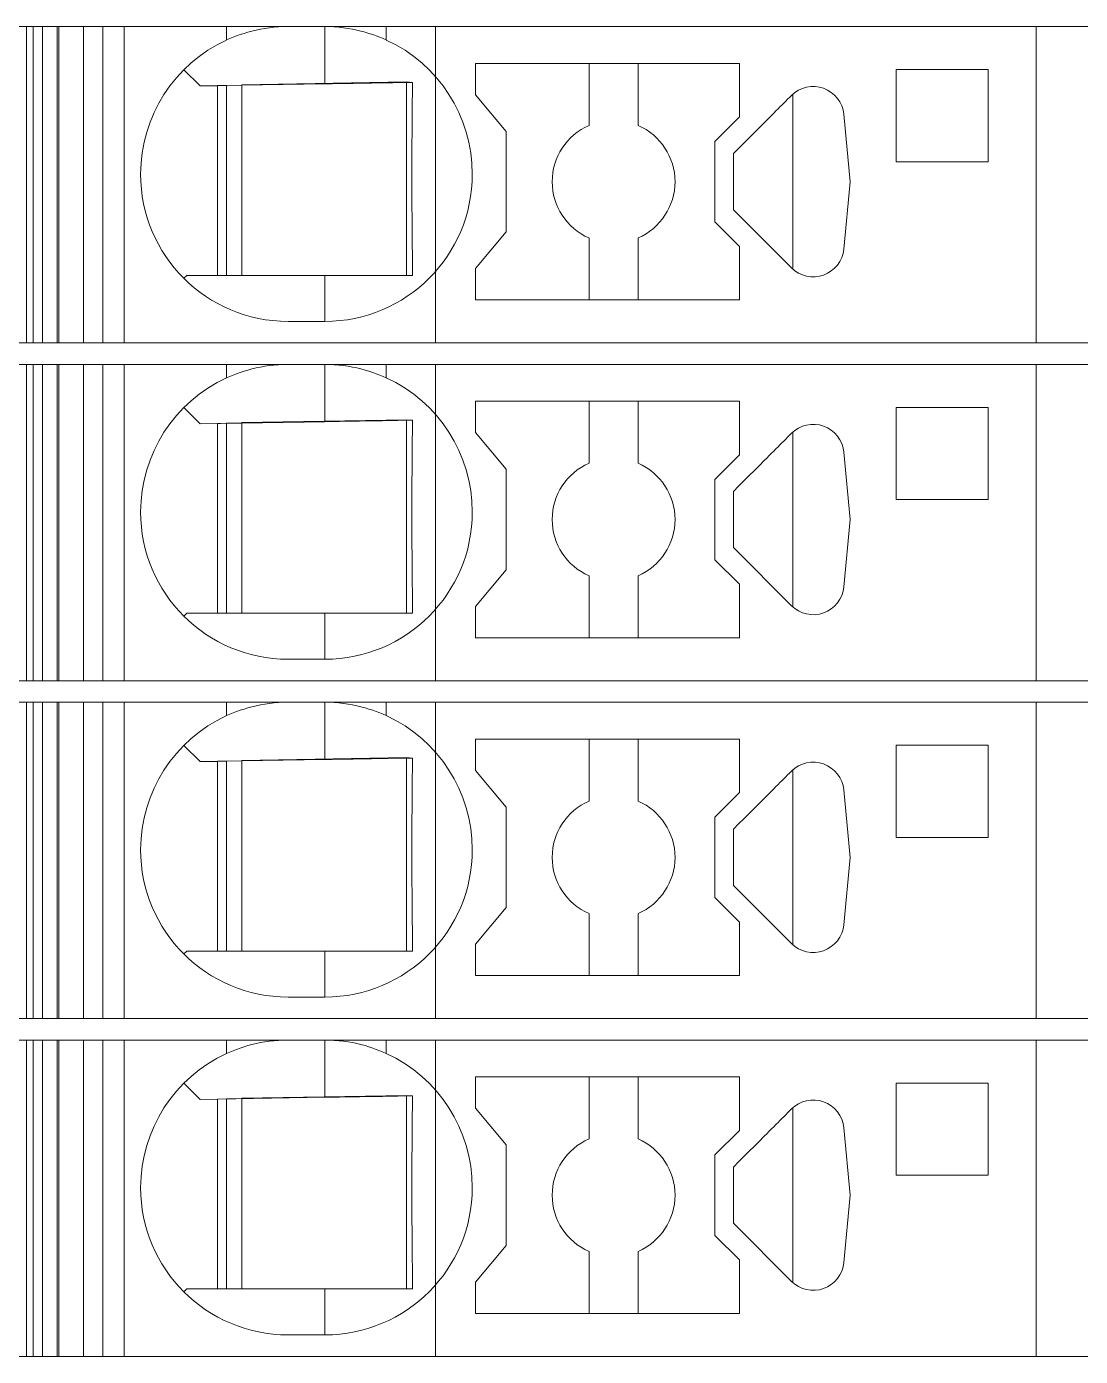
# Model space of a CAD drawing. Header units: millimetres. Extents: x 0 to 2100, y 0 to 1485.
# Drawn here: x 1240.89 to 1258.05, y 348.85 to 370.5 of the extents above; entities that cross this region are included whole.
import ezdxf
from ezdxf.enums import TextEntityAlignment as Align

# ---------------------------------------------------------------- set-up
doc = ezdxf.new("R2010")
doc.units = ezdxf.units.MM
for name, color, linetype, lineweight in [('EPLAN309', 5, 'Continuous', 5), ('EPLAN493', 5, 'Continuous', 5), ('MAIN-1', 7, 'Continuous', 5), ('MAIN-2', 7, 'Continuous', 5)]:
    doc.layers.add(name, color=color, linetype=linetype, lineweight=lineweight)
doc.styles.add('Tahoma', font='')
doc.styles.get('Tahoma').set_extended_font_data('Tahoma')

# ---------------------------------------------------------------- blocks, each defined once
blk = doc.blocks.new('EPLSYM_LibrarySPECIAL_Symbol12_Variant0_Placement8_78')
at = {"layer": 'EPLAN309', "lineweight": 13, "ltscale": 20}
blk.add_lwpolyline([(0, -5.15), (68.15, -5.15), (68.15, 0), (0, 0)], close=True, dxfattribs=at)
at = {"layer": 'EPLAN493', "color": 5, "style": 'Tahoma'}
blk.add_attdef('17_20450', text='', height=2.93475, dxfattribs=at).set_placement((0, -27.293475), align=Align.MIDDLE_RIGHT)
blk = doc.blocks.new('EPLSYM_LibrarySPECIAL_Symbol12_Variant0_Placement8_79')
at = {"layer": 'EPLAN309', "lineweight": 13, "ltscale": 20}
blk.add_lwpolyline([(0, -5.15), (68.15, -5.15), (68.15, 0), (0, 0)], close=True, dxfattribs=at)
at = {"layer": 'EPLAN493', "color": 5, "style": 'Tahoma'}
blk.add_attdef('17_20450', text='', height=2.93475, dxfattribs=at).set_placement((0, -27.293475), align=Align.MIDDLE_RIGHT)
blk = doc.blocks.new('EPLSYM_LibrarySPECIAL_Symbol12_Variant0_Placement8_80')
at = {"layer": 'EPLAN309', "lineweight": 13, "ltscale": 20}
blk.add_lwpolyline([(0, -5.15), (68.15, -5.15), (68.15, 0), (0, 0)], close=True, dxfattribs=at)
at = {"layer": 'EPLAN493', "color": 5, "style": 'Tahoma'}
blk.add_attdef('17_20450', text='', height=2.93475, dxfattribs=at).set_placement((0, -27.293475), align=Align.MIDDLE_RIGHT)
blk = doc.blocks.new('EPLSYM_LibrarySPECIAL_Symbol12_Variant0_Placement8_81')
at = {"layer": 'EPLAN309', "lineweight": 13, "ltscale": 20}
blk.add_lwpolyline([(0, -5.15), (68.15, -5.15), (68.15, 0), (0, 0)], close=True, dxfattribs=at)
at = {"layer": 'EPLAN493', "color": 5, "style": 'Tahoma'}
blk.add_attdef('17_20450', text='', height=2.93475, dxfattribs=at).set_placement((0, -27.293475), align=Align.MIDDLE_RIGHT)

msp = doc.modelspace()

# ---------------------------------------------------------------- linework, layer by layer
at = {"layer": 'MAIN-1'}
for p, q in [((1241.001, 370.5), (1240.893, 370.5)), ((1240.893, 365.35), (1240.893, 370.5)), ((1241.001, 370.5), (1244.15, 370.5)), ((1241.001, 365.35), (1241.001, 370.5)), ((1244.15, 370.5), (1245.15, 370.5)), ((1244.15, 370.5), (1244.15, 370.282)), ((1244.563, 370.427), (1244.631, 370.443)), ((1244.631, 370.443), (1244.701, 370.458)), ((1244.701, 370.458), (1244.772, 370.47)), ((1244.772, 370.47), (1244.846, 370.481)), ((1244.846, 370.481), (1244.921, 370.489)), ((1244.921, 370.489), (1244.997, 370.495)), ((1244.997, 370.495), (1245.073, 370.499)), ((1245.073, 370.499), (1245.15, 370.5)), ((1245.75, 370.5), (1245.15, 370.5)), ((1245.827, 370.499), (1245.75, 370.5)), ((1246.75, 370.5), (1245.75, 370.5)), ((1245.75, 369.568), (1245.75, 370.5)), ((1245.903, 370.495), (1245.827, 370.499)), ((1245.979, 370.489), (1245.903, 370.495)), ((1246.054, 370.481), (1245.979, 370.489)), ((1246.128, 370.47), (1246.054, 370.481)), ((1246.199, 370.458), (1246.128, 370.47)), ((1246.269, 370.443), (1246.199, 370.458)), ((1246.337, 370.427), (1246.269, 370.443)), ((1246.75, 370.5), (1257.332, 370.5)), ((1246.75, 370.5), (1246.75, 370.282)), ((1258.05, 370.5), (1257.332, 370.5)), ((1257.332, 365.35), (1257.332, 370.5)), ((1244.15, 370.282), (1244.202, 370.305)), ((1244.202, 370.305), (1244.256, 370.327)), ((1244.256, 370.327), (1244.313, 370.349)), ((1244.313, 370.349), (1244.372, 370.37)), ((1244.372, 370.37), (1244.433, 370.39)), ((1244.433, 370.39), (1244.497, 370.409)), ((1244.497, 370.409), (1244.563, 370.427)), ((1246.403, 370.409), (1246.337, 370.427)), ((1246.467, 370.39), (1246.403, 370.409)), ((1246.528, 370.37), (1246.467, 370.39)), ((1246.587, 370.349), (1246.528, 370.37)), ((1246.644, 370.327), (1246.587, 370.349)), ((1246.698, 370.305), (1246.644, 370.327)), ((1246.75, 370.282), (1246.698, 370.305)), ((1243.453, 369.797), (1243.717, 369.533)), ((1248.2, 369.9), (1248.2, 369.389)), ((1252.5, 369.9), (1248.2, 369.9)), ((1250.05, 369.9), (1250.05, 368.892)), ((1250.85, 368.892), (1250.85, 369.9)), ((1252.5, 369.029), (1252.5, 369.9)), ((1255.05, 369.8), (1255.05, 368.3)), ((1256.55, 369.8), (1255.05, 369.8)), ((1256.55, 368.3), (1256.55, 369.8)), ((1243.717, 369.533), (1245.75, 369.568)), ((1245.87, 369.57), (1245.75, 369.568)), ((1245.987, 369.572), (1245.87, 369.57)), ((1246.1, 369.574), (1245.987, 369.572)), ((1246.209, 369.576), (1246.1, 369.574)), ((1246.313, 369.578), (1246.209, 369.576)), ((1246.412, 369.579), (1246.313, 369.578)), ((1246.507, 369.581), (1246.412, 369.579)), ((1246.599, 369.583), (1246.507, 369.581)), ((1246.688, 369.584), (1246.599, 369.583)), ((1246.774, 369.586), (1246.688, 369.584)), ((1246.858, 369.587), (1246.774, 369.586)), ((1246.94, 369.588), (1246.858, 369.587)), ((1247.02, 369.59), (1246.94, 369.588)), ((1247.099, 369.591), (1247.02, 369.59)), ((1247.079, 366.45), (1247.079, 369.591)), ((1247.176, 369.592), (1247.099, 369.591)), ((1247.176, 369.522), (1247.176, 369.592)), ((1244, 366.45), (1244, 369.538)), ((1244.15, 369.54), (1244.15, 366.45)), ((1244.4, 366.45), (1244.4, 369.545)), ((1247.173, 369.303), (1247.174, 369.377)), ((1247.174, 369.377), (1247.175, 369.45)), ((1247.175, 369.45), (1247.176, 369.522)), ((1248.7, 368.793), (1248.2, 369.389)), ((1253.346, 369.379), (1253.315, 369.347)), ((1253.367, 369.398), (1253.367, 366.552)), ((1247.171, 369.07), (1247.172, 369.149)), ((1247.172, 369.149), (1247.173, 369.227)), ((1247.173, 369.227), (1247.173, 369.303)), ((1253.127, 369.159), (1253.094, 369.126)), ((1253.158, 369.191), (1253.127, 369.159)), ((1253.19, 369.222), (1253.158, 369.191)), ((1253.221, 369.253), (1253.19, 369.222)), ((1253.252, 369.285), (1253.221, 369.253)), ((1253.284, 369.316), (1253.252, 369.285)), ((1253.315, 369.347), (1253.284, 369.316)), ((1247.17, 368.988), (1247.171, 369.07)), ((1247.17, 368.904), (1247.17, 368.988)), ((1252.1, 368.629), (1252.5, 369.029)), ((1252.902, 368.934), (1252.823, 368.856)), ((1252.943, 368.975), (1252.902, 368.934)), ((1252.983, 369.015), (1252.943, 368.975)), ((1253.021, 369.053), (1252.983, 369.015)), ((1253.058, 369.09), (1253.021, 369.053)), ((1253.094, 369.126), (1253.058, 369.09)), ((1254.302, 367.975), (1254.198, 369.072)), ((1247.168, 368.632), (1247.169, 368.726)), ((1247.169, 368.817), (1247.17, 368.904)), ((1247.169, 368.726), (1247.169, 368.817)), ((1248.7, 367.157), (1248.7, 368.793)), ((1252.742, 368.774), (1252.658, 368.69)), ((1252.823, 368.856), (1252.742, 368.774)), ((1247.167, 368.431), (1247.168, 368.534)), ((1247.168, 368.534), (1247.168, 368.632)), ((1252.1, 368.629), (1252.1, 367.321)), ((1252.486, 368.518), (1252.4, 368.432)), ((1252.572, 368.604), (1252.486, 368.518)), ((1252.658, 368.69), (1252.572, 368.604)), ((1247.167, 368.324), (1247.167, 368.431)), ((1247.167, 368.213), (1247.167, 368.324)), ((1252.4, 368.302), (1252.4, 368.432)), ((1252.4, 368.171), (1252.4, 368.302)), ((1255.05, 368.3), (1256.55, 368.3)), ((1247.167, 368.1), (1247.167, 368.213)), ((1247.167, 367.979), (1247.167, 368.1)), ((1252.4, 368.04), (1252.4, 368.171)), ((1247.167, 367.861), (1247.167, 367.979)), ((1247.167, 367.747), (1247.167, 367.861)), ((1252.4, 367.91), (1252.4, 368.04)), ((1252.4, 367.779), (1252.4, 367.91)), ((1254.198, 366.878), (1254.302, 367.975)), ((1247.168, 367.638), (1247.167, 367.747)), ((1247.168, 367.534), (1247.168, 367.638)), ((1252.4, 367.648), (1252.4, 367.779)), ((1252.4, 367.518), (1252.4, 367.648)), ((1247.169, 367.434), (1247.168, 367.534)), ((1247.169, 367.339), (1247.169, 367.434)), ((1252.4, 367.518), (1253.346, 366.571)), ((1247.17, 367.248), (1247.169, 367.339)), ((1247.171, 367.159), (1247.17, 367.248)), ((1252.5, 366.921), (1252.1, 367.321)), ((1247.172, 367.073), (1247.171, 367.159)), ((1247.172, 366.99), (1247.172, 367.073)), ((1247.173, 366.908), (1247.172, 366.99)), ((1248.2, 366.561), (1248.7, 367.157)), ((1250.05, 366.05), (1250.05, 367.058)), ((1250.85, 366.05), (1250.85, 367.058)), ((1247.174, 366.829), (1247.173, 366.908)), ((1247.175, 366.75), (1247.174, 366.829)), ((1252.5, 366.05), (1252.5, 366.921)), ((1247.176, 366.674), (1247.175, 366.75)), ((1247.176, 366.598), (1247.176, 366.674)), ((1247.177, 366.524), (1247.176, 366.598)), ((1248.2, 366.561), (1248.2, 366.05)), ((1243.5, 366.45), (1243.453, 366.403)), ((1243.5, 366.45), (1245.75, 366.45)), ((1245.75, 366.45), (1245.842, 366.45)), ((1245.75, 366.45), (1245.75, 365.7)), ((1245.842, 366.45), (1245.933, 366.45)), ((1245.933, 366.45), (1246.023, 366.45)), ((1246.023, 366.45), (1246.11, 366.45)), ((1246.11, 366.45), (1246.195, 366.45)), ((1246.195, 366.45), (1246.278, 366.45)), ((1246.278, 366.45), (1246.358, 366.45)), ((1246.358, 366.45), (1246.436, 366.45)), ((1246.436, 366.45), (1246.511, 366.45)), ((1246.511, 366.45), (1246.585, 366.45)), ((1246.585, 366.45), (1246.657, 366.45)), ((1246.657, 366.45), (1246.726, 366.45)), ((1246.726, 366.45), (1246.795, 366.45)), ((1246.795, 366.45), (1246.861, 366.45)), ((1246.861, 366.45), (1246.927, 366.45)), ((1246.927, 366.45), (1246.991, 366.45)), ((1246.991, 366.45), (1247.055, 366.45)), ((1247.055, 366.45), (1247.117, 366.45)), ((1247.117, 366.45), (1247.178, 366.45)), ((1247.178, 366.45), (1247.177, 366.524)), ((1252.5, 366.05), (1248.2, 366.05)), ((1245.75, 365.7), (1245.15, 365.7)), ((1241.001, 365.35), (1240.893, 365.35)), ((1241.001, 365.35), (1257.332, 365.35)), ((1258.05, 365.35), (1257.332, 365.35)), ((1241.001, 365), (1240.893, 365)), ((1240.893, 359.85), (1240.893, 365)), ((1241.001, 365), (1244.15, 365)), ((1241.001, 359.85), (1241.001, 365)), ((1244.15, 365), (1245.15, 365)), ((1244.15, 365), (1244.15, 364.782)), ((1244.15, 364.782), (1244.202, 364.805)), ((1244.202, 364.805), (1244.256, 364.827)), ((1244.256, 364.827), (1244.313, 364.849)), ((1244.313, 364.849), (1244.372, 364.87)), ((1244.372, 364.87), (1244.433, 364.89)), ((1244.433, 364.89), (1244.497, 364.909)), ((1244.497, 364.909), (1244.563, 364.927)), ((1244.563, 364.927), (1244.631, 364.943)), ((1244.631, 364.943), (1244.701, 364.958)), ((1244.701, 364.958), (1244.772, 364.97)), ((1244.772, 364.97), (1244.846, 364.981)), ((1244.846, 364.981), (1244.921, 364.989)), ((1244.921, 364.989), (1244.997, 364.995)), ((1244.997, 364.995), (1245.073, 364.999)), ((1245.073, 364.999), (1245.15, 365)), ((1245.75, 365), (1245.15, 365)), ((1245.827, 364.999), (1245.75, 365)), ((1246.75, 365), (1245.75, 365)), ((1245.75, 364.068), (1245.75, 365)), ((1245.903, 364.995), (1245.827, 364.999)), ((1245.979, 364.989), (1245.903, 364.995)), ((1246.054, 364.981), (1245.979, 364.989)), ((1246.128, 364.97), (1246.054, 364.981)), ((1246.199, 364.958), (1246.128, 364.97)), ((1246.269, 364.943), (1246.199, 364.958)), ((1246.337, 364.927), (1246.269, 364.943)), ((1246.403, 364.909), (1246.337, 364.927)), ((1246.467, 364.89), (1246.403, 364.909)), ((1246.528, 364.87), (1246.467, 364.89)), ((1246.587, 364.849), (1246.528, 364.87)), ((1246.644, 364.827), (1246.587, 364.849)), ((1246.698, 364.805), (1246.644, 364.827)), ((1246.75, 364.782), (1246.698, 364.805)), ((1246.75, 365), (1257.332, 365)), ((1246.75, 365), (1246.75, 364.782)), ((1258.05, 365), (1257.332, 365)), ((1257.332, 359.85), (1257.332, 365)), ((1248.2, 364.4), (1248.2, 363.889)), ((1252.5, 364.4), (1248.2, 364.4)), ((1250.05, 364.4), (1250.05, 363.392)), ((1250.85, 363.392), (1250.85, 364.4)), ((1252.5, 363.529), (1252.5, 364.4)), ((1243.453, 364.297), (1243.717, 364.033)), ((1255.05, 364.3), (1255.05, 362.8)), ((1256.55, 364.3), (1255.05, 364.3)), ((1256.55, 362.8), (1256.55, 364.3)), ((1243.717, 364.033), (1245.75, 364.068)), ((1244, 360.95), (1244, 364.038)), ((1244.15, 364.04), (1244.15, 360.95)), ((1244.4, 360.95), (1244.4, 364.045)), ((1245.87, 364.07), (1245.75, 364.068)), ((1245.987, 364.072), (1245.87, 364.07)), ((1246.1, 364.074), (1245.987, 364.072)), ((1246.209, 364.076), (1246.1, 364.074)), ((1246.313, 364.078), (1246.209, 364.076)), ((1246.412, 364.079), (1246.313, 364.078)), ((1246.507, 364.081), (1246.412, 364.079)), ((1246.599, 364.083), (1246.507, 364.081)), ((1246.688, 364.084), (1246.599, 364.083)), ((1246.774, 364.086), (1246.688, 364.084)), ((1246.858, 364.087), (1246.774, 364.086)), ((1246.94, 364.088), (1246.858, 364.087)), ((1247.02, 364.09), (1246.94, 364.088)), ((1247.099, 364.091), (1247.02, 364.09)), ((1247.079, 360.95), (1247.079, 364.091)), ((1247.176, 364.092), (1247.099, 364.091)), ((1247.174, 363.877), (1247.175, 363.95)), ((1247.175, 363.95), (1247.176, 364.022)), ((1247.176, 364.022), (1247.176, 364.092)), ((1247.172, 363.649), (1247.173, 363.727)), ((1247.173, 363.803), (1247.174, 363.877)), ((1247.173, 363.727), (1247.173, 363.803)), ((1248.7, 363.293), (1248.2, 363.889)), ((1253.19, 363.722), (1253.158, 363.691)), ((1253.221, 363.753), (1253.19, 363.722)), ((1253.252, 363.785), (1253.221, 363.753)), ((1253.284, 363.816), (1253.252, 363.785)), ((1253.315, 363.847), (1253.284, 363.816)), ((1253.346, 363.879), (1253.315, 363.847)), ((1253.367, 363.898), (1253.367, 361.052)), ((1247.17, 363.488), (1247.171, 363.57)), ((1247.171, 363.57), (1247.172, 363.649)), ((1252.1, 363.129), (1252.5, 363.529)), ((1252.983, 363.515), (1252.943, 363.475)), ((1253.021, 363.553), (1252.983, 363.515)), ((1253.058, 363.59), (1253.021, 363.553)), ((1253.094, 363.626), (1253.058, 363.59)), ((1253.127, 363.659), (1253.094, 363.626)), ((1253.158, 363.691), (1253.127, 363.659)), ((1254.302, 362.475), (1254.198, 363.572)), ((1247.169, 363.317), (1247.17, 363.404)), ((1247.169, 363.226), (1247.169, 363.317)), ((1247.17, 363.404), (1247.17, 363.488)), ((1248.7, 361.657), (1248.7, 363.293)), ((1252.823, 363.356), (1252.742, 363.274)), ((1252.902, 363.434), (1252.823, 363.356)), ((1252.943, 363.475), (1252.902, 363.434)), ((1247.168, 363.132), (1247.169, 363.226)), ((1247.168, 363.034), (1247.168, 363.132)), ((1252.1, 363.129), (1252.1, 361.821)), ((1252.572, 363.104), (1252.486, 363.018)), ((1252.658, 363.19), (1252.572, 363.104)), ((1252.742, 363.274), (1252.658, 363.19)), ((1247.167, 362.931), (1247.168, 363.034)), ((1247.167, 362.824), (1247.167, 362.931)), ((1252.486, 363.018), (1252.4, 362.932)), ((1252.4, 362.802), (1252.4, 362.932)), ((1247.167, 362.713), (1247.167, 362.824)), ((1247.167, 362.6), (1247.167, 362.713)), ((1252.4, 362.671), (1252.4, 362.802)), ((1252.4, 362.54), (1252.4, 362.671)), ((1255.05, 362.8), (1256.55, 362.8)), ((1247.167, 362.479), (1247.167, 362.6)), ((1247.167, 362.361), (1247.167, 362.479)), ((1252.4, 362.41), (1252.4, 362.54)), ((1254.198, 361.378), (1254.302, 362.475)), ((1247.167, 362.247), (1247.167, 362.361)), ((1247.168, 362.138), (1247.167, 362.247)), ((1252.4, 362.279), (1252.4, 362.41)), ((1252.4, 362.148), (1252.4, 362.279)), ((1247.168, 362.034), (1247.168, 362.138)), ((1247.169, 361.934), (1247.168, 362.034)), ((1252.4, 362.018), (1252.4, 362.148)), ((1252.4, 362.018), (1253.346, 361.071)), ((1247.169, 361.839), (1247.169, 361.934)), ((1247.17, 361.748), (1247.169, 361.839)), ((1252.5, 361.421), (1252.1, 361.821)), ((1247.171, 361.659), (1247.17, 361.748)), ((1247.172, 361.573), (1247.171, 361.659)), ((1247.172, 361.49), (1247.172, 361.573)), ((1248.2, 361.061), (1248.7, 361.657)), ((1250.05, 360.55), (1250.05, 361.558)), ((1250.85, 360.55), (1250.85, 361.558)), ((1247.173, 361.408), (1247.172, 361.49)), ((1247.174, 361.329), (1247.173, 361.408)), ((1252.5, 360.55), (1252.5, 361.421)), ((1247.175, 361.25), (1247.174, 361.329)), ((1247.176, 361.174), (1247.175, 361.25)), ((1247.176, 361.098), (1247.176, 361.174)), ((1243.5, 360.95), (1243.453, 360.903)), ((1243.5, 360.95), (1245.75, 360.95)), ((1245.75, 360.95), (1245.842, 360.95)), ((1245.75, 360.95), (1245.75, 360.2)), ((1245.842, 360.95), (1245.933, 360.95)), ((1245.933, 360.95), (1246.023, 360.95)), ((1246.023, 360.95), (1246.11, 360.95)), ((1246.11, 360.95), (1246.195, 360.95)), ((1246.195, 360.95), (1246.278, 360.95)), ((1246.278, 360.95), (1246.358, 360.95)), ((1246.358, 360.95), (1246.436, 360.95)), ((1246.436, 360.95), (1246.511, 360.95)), ((1246.511, 360.95), (1246.585, 360.95)), ((1246.585, 360.95), (1246.657, 360.95)), ((1246.657, 360.95), (1246.726, 360.95)), ((1246.726, 360.95), (1246.795, 360.95)), ((1246.795, 360.95), (1246.861, 360.95)), ((1246.861, 360.95), (1246.927, 360.95)), ((1246.927, 360.95), (1246.991, 360.95)), ((1246.991, 360.95), (1247.055, 360.95)), ((1247.055, 360.95), (1247.117, 360.95)), ((1247.117, 360.95), (1247.178, 360.95)), ((1247.177, 361.024), (1247.176, 361.098)), ((1247.178, 360.95), (1247.177, 361.024)), ((1248.2, 361.061), (1248.2, 360.55)), ((1252.5, 360.55), (1248.2, 360.55)), ((1245.75, 360.2), (1245.15, 360.2)), ((1241.001, 359.85), (1240.893, 359.85)), ((1241.001, 359.85), (1257.332, 359.85)), ((1258.05, 359.85), (1257.332, 359.85)), ((1241.001, 359.5), (1240.893, 359.5)), ((1240.893, 354.35), (1240.893, 359.5)), ((1241.001, 359.5), (1244.15, 359.5)), ((1241.001, 354.35), (1241.001, 359.5)), ((1244.15, 359.5), (1245.15, 359.5)), ((1244.15, 359.5), (1244.15, 359.282)), ((1244.372, 359.37), (1244.433, 359.39)), ((1244.433, 359.39), (1244.497, 359.409)), ((1244.497, 359.409), (1244.563, 359.427)), ((1244.563, 359.427), (1244.631, 359.443)), ((1244.631, 359.443), (1244.701, 359.458)), ((1244.701, 359.458), (1244.772, 359.47)), ((1244.772, 359.47), (1244.846, 359.481)), ((1244.846, 359.481), (1244.921, 359.489)), ((1244.921, 359.489), (1244.997, 359.495)), ((1244.997, 359.495), (1245.073, 359.499)), ((1245.073, 359.499), (1245.15, 359.5)), ((1245.75, 359.5), (1245.15, 359.5)), ((1245.827, 359.499), (1245.75, 359.5)), ((1246.75, 359.5), (1245.75, 359.5)), ((1245.75, 358.568), (1245.75, 359.5)), ((1245.903, 359.495), (1245.827, 359.499)), ((1245.979, 359.489), (1245.903, 359.495)), ((1246.054, 359.481), (1245.979, 359.489)), ((1246.128, 359.47), (1246.054, 359.481)), ((1246.199, 359.458), (1246.128, 359.47)), ((1246.269, 359.443), (1246.199, 359.458)), ((1246.337, 359.427), (1246.269, 359.443)), ((1246.403, 359.409), (1246.337, 359.427)), ((1246.467, 359.39), (1246.403, 359.409)), ((1246.528, 359.37), (1246.467, 359.39)), ((1246.75, 359.5), (1257.332, 359.5)), ((1246.75, 359.5), (1246.75, 359.282)), ((1258.05, 359.5), (1257.332, 359.5)), ((1257.332, 354.35), (1257.332, 359.5)), ((1244.15, 359.282), (1244.202, 359.305)), ((1244.202, 359.305), (1244.256, 359.327)), ((1244.256, 359.327), (1244.313, 359.349)), ((1244.313, 359.349), (1244.372, 359.37)), ((1246.587, 359.349), (1246.528, 359.37)), ((1246.644, 359.327), (1246.587, 359.349)), ((1246.698, 359.305), (1246.644, 359.327)), ((1246.75, 359.282), (1246.698, 359.305)), ((1243.453, 358.797), (1243.717, 358.533)), ((1248.2, 358.9), (1248.2, 358.389)), ((1252.5, 358.9), (1248.2, 358.9)), ((1250.05, 358.9), (1250.05, 357.892)), ((1250.85, 357.892), (1250.85, 358.9)), ((1252.5, 358.029), (1252.5, 358.9)), ((1255.05, 358.8), (1255.05, 357.3)), ((1256.55, 358.8), (1255.05, 358.8)), ((1256.55, 357.3), (1256.55, 358.8)), ((1243.717, 358.533), (1245.75, 358.568)), ((1244, 355.45), (1244, 358.538)), ((1244.15, 358.54), (1244.15, 355.45)), ((1244.4, 355.45), (1244.4, 358.545)), ((1245.87, 358.57), (1245.75, 358.568)), ((1245.987, 358.572), (1245.87, 358.57)), ((1246.1, 358.574), (1245.987, 358.572)), ((1246.209, 358.576), (1246.1, 358.574)), ((1246.313, 358.578), (1246.209, 358.576)), ((1246.412, 358.579), (1246.313, 358.578)), ((1246.507, 358.581), (1246.412, 358.579)), ((1246.599, 358.583), (1246.507, 358.581)), ((1246.688, 358.584), (1246.599, 358.583)), ((1246.774, 358.586), (1246.688, 358.584)), ((1246.858, 358.587), (1246.774, 358.586)), ((1246.94, 358.588), (1246.858, 358.587)), ((1247.02, 358.59), (1246.94, 358.588)), ((1247.099, 358.591), (1247.02, 358.59)), ((1247.079, 355.45), (1247.079, 358.591)), ((1247.176, 358.592), (1247.099, 358.591)), ((1247.176, 358.522), (1247.176, 358.592)), ((1247.173, 358.303), (1247.174, 358.377)), ((1247.174, 358.377), (1247.175, 358.45)), ((1247.175, 358.45), (1247.176, 358.522)), ((1248.7, 357.793), (1248.2, 358.389)), ((1253.284, 358.316), (1253.252, 358.285)), ((1253.315, 358.347), (1253.284, 358.316)), ((1253.346, 358.379), (1253.315, 358.347)), ((1253.367, 358.398), (1253.367, 355.552)), ((1247.171, 358.07), (1247.172, 358.149)), ((1247.172, 358.149), (1247.173, 358.227)), ((1247.173, 358.227), (1247.173, 358.303)), ((1253.094, 358.126), (1253.058, 358.09)), ((1253.127, 358.159), (1253.094, 358.126)), ((1253.158, 358.191), (1253.127, 358.159)), ((1253.19, 358.222), (1253.158, 358.191)), ((1253.221, 358.253), (1253.19, 358.222)), ((1253.252, 358.285), (1253.221, 358.253)), ((1247.169, 357.817), (1247.17, 357.904)), ((1247.17, 357.988), (1247.171, 358.07)), ((1247.17, 357.904), (1247.17, 357.988)), ((1252.1, 357.629), (1252.5, 358.029)), ((1252.902, 357.934), (1252.823, 357.856)), ((1252.943, 357.975), (1252.902, 357.934)), ((1252.983, 358.015), (1252.943, 357.975)), ((1253.021, 358.053), (1252.983, 358.015)), ((1253.058, 358.09), (1253.021, 358.053)), ((1254.302, 356.975), (1254.198, 358.072)), ((1247.168, 357.632), (1247.169, 357.726)), ((1247.169, 357.726), (1247.169, 357.817)), ((1248.7, 356.157), (1248.7, 357.793)), ((1252.658, 357.69), (1252.572, 357.604)), ((1252.742, 357.774), (1252.658, 357.69)), ((1252.823, 357.856), (1252.742, 357.774)), ((1247.167, 357.431), (1247.168, 357.534)), ((1247.168, 357.534), (1247.168, 357.632)), ((1252.1, 357.629), (1252.1, 356.321)), ((1252.486, 357.518), (1252.4, 357.432)), ((1252.572, 357.604), (1252.486, 357.518)), ((1247.167, 357.324), (1247.167, 357.431)), ((1247.167, 357.213), (1247.167, 357.324)), ((1252.4, 357.302), (1252.4, 357.432)), ((1252.4, 357.171), (1252.4, 357.302)), ((1255.05, 357.3), (1256.55, 357.3)), ((1247.167, 357.1), (1247.167, 357.213)), ((1247.167, 356.979), (1247.167, 357.1)), ((1252.4, 357.04), (1252.4, 357.171)), ((1252.4, 356.91), (1252.4, 357.04)), ((1247.167, 356.861), (1247.167, 356.979)), ((1247.167, 356.747), (1247.167, 356.861)), ((1252.4, 356.779), (1252.4, 356.91)), ((1254.198, 355.878), (1254.302, 356.975)), ((1247.168, 356.638), (1247.167, 356.747)), ((1247.168, 356.534), (1247.168, 356.638)), ((1252.4, 356.648), (1252.4, 356.779)), ((1252.4, 356.518), (1252.4, 356.648)), ((1247.169, 356.434), (1247.168, 356.534)), ((1247.169, 356.339), (1247.169, 356.434)), ((1252.4, 356.518), (1253.346, 355.571)), ((1247.17, 356.248), (1247.169, 356.339)), ((1247.171, 356.159), (1247.17, 356.248)), ((1247.172, 356.073), (1247.171, 356.159)), ((1248.2, 355.561), (1248.7, 356.157)), ((1252.5, 355.921), (1252.1, 356.321)), ((1247.172, 355.99), (1247.172, 356.073)), ((1247.173, 355.908), (1247.172, 355.99)), ((1250.05, 355.05), (1250.05, 356.058)), ((1250.85, 355.05), (1250.85, 356.058)), ((1247.174, 355.829), (1247.173, 355.908)), ((1247.175, 355.75), (1247.174, 355.829)), ((1247.176, 355.674), (1247.175, 355.75)), ((1252.5, 355.05), (1252.5, 355.921)), ((1247.176, 355.598), (1247.176, 355.674)), ((1247.177, 355.524), (1247.176, 355.598)), ((1247.178, 355.45), (1247.177, 355.524)), ((1248.2, 355.561), (1248.2, 355.05)), ((1243.5, 355.45), (1243.453, 355.403)), ((1243.5, 355.45), (1245.75, 355.45)), ((1245.75, 355.45), (1245.842, 355.45)), ((1245.75, 355.45), (1245.75, 354.7)), ((1245.842, 355.45), (1245.933, 355.45)), ((1245.933, 355.45), (1246.023, 355.45)), ((1246.023, 355.45), (1246.11, 355.45)), ((1246.11, 355.45), (1246.195, 355.45)), ((1246.195, 355.45), (1246.278, 355.45)), ((1246.278, 355.45), (1246.358, 355.45)), ((1246.358, 355.45), (1246.436, 355.45)), ((1246.436, 355.45), (1246.511, 355.45)), ((1246.511, 355.45), (1246.585, 355.45)), ((1246.585, 355.45), (1246.657, 355.45)), ((1246.657, 355.45), (1246.726, 355.45)), ((1246.726, 355.45), (1246.795, 355.45)), ((1246.795, 355.45), (1246.861, 355.45)), ((1246.861, 355.45), (1246.927, 355.45)), ((1246.927, 355.45), (1246.991, 355.45)), ((1246.991, 355.45), (1247.055, 355.45)), ((1247.055, 355.45), (1247.117, 355.45)), ((1247.117, 355.45), (1247.178, 355.45)), ((1252.5, 355.05), (1248.2, 355.05)), ((1245.75, 354.7), (1245.15, 354.7)), ((1241.001, 354.35), (1240.893, 354.35)), ((1241.001, 354.35), (1257.332, 354.35)), ((1258.05, 354.35), (1257.332, 354.35)), ((1241.001, 354), (1240.893, 354)), ((1240.893, 348.85), (1240.893, 354)), ((1241.001, 354), (1244.15, 354)), ((1241.001, 348.85), (1241.001, 354)), ((1244.15, 354), (1245.15, 354)), ((1244.15, 354), (1244.15, 353.782)), ((1244.772, 353.97), (1244.846, 353.981)), ((1244.846, 353.981), (1244.921, 353.989)), ((1244.921, 353.989), (1244.997, 353.995)), ((1244.997, 353.995), (1245.073, 353.999)), ((1245.073, 353.999), (1245.15, 354)), ((1245.75, 354), (1245.15, 354)), ((1245.827, 353.999), (1245.75, 354)), ((1246.75, 354), (1245.75, 354)), ((1245.75, 353.068), (1245.75, 354)), ((1245.903, 353.995), (1245.827, 353.999)), ((1245.979, 353.989), (1245.903, 353.995)), ((1246.054, 353.981), (1245.979, 353.989)), ((1246.128, 353.97), (1246.054, 353.981)), ((1246.75, 354), (1257.332, 354)), ((1246.75, 354), (1246.75, 353.782)), ((1258.05, 354), (1257.332, 354)), ((1257.332, 348.85), (1257.332, 354)), ((1244.15, 353.782), (1244.202, 353.805)), ((1244.202, 353.805), (1244.256, 353.827)), ((1244.256, 353.827), (1244.313, 353.849)), ((1244.313, 353.849), (1244.372, 353.87)), ((1244.372, 353.87), (1244.433, 353.89)), ((1244.433, 353.89), (1244.497, 353.909)), ((1244.497, 353.909), (1244.563, 353.927)), ((1244.563, 353.927), (1244.631, 353.943)), ((1244.631, 353.943), (1244.701, 353.958)), ((1244.701, 353.958), (1244.772, 353.97)), ((1246.199, 353.958), (1246.128, 353.97)), ((1246.269, 353.943), (1246.199, 353.958)), ((1246.337, 353.927), (1246.269, 353.943)), ((1246.403, 353.909), (1246.337, 353.927)), ((1246.467, 353.89), (1246.403, 353.909)), ((1246.528, 353.87), (1246.467, 353.89)), ((1246.587, 353.849), (1246.528, 353.87)), ((1246.644, 353.827), (1246.587, 353.849)), ((1246.698, 353.805), (1246.644, 353.827)), ((1246.75, 353.782), (1246.698, 353.805)), ((1248.2, 353.4), (1248.2, 352.889)), ((1252.5, 353.4), (1248.2, 353.4)), ((1250.05, 353.4), (1250.05, 352.392)), ((1250.85, 352.392), (1250.85, 353.4)), ((1252.5, 352.529), (1252.5, 353.4)), ((1243.453, 353.297), (1243.717, 353.033)), ((1255.05, 353.3), (1255.05, 351.8)), ((1256.55, 353.3), (1255.05, 353.3)), ((1256.55, 351.8), (1256.55, 353.3)), ((1243.717, 353.033), (1245.75, 353.068)), ((1244, 349.95), (1244, 353.038)), ((1244.15, 353.04), (1244.15, 349.95)), ((1244.4, 349.95), (1244.4, 353.045)), ((1245.87, 353.07), (1245.75, 353.068)), ((1245.987, 353.072), (1245.87, 353.07)), ((1246.1, 353.074), (1245.987, 353.072)), ((1246.209, 353.076), (1246.1, 353.074)), ((1246.313, 353.078), (1246.209, 353.076)), ((1246.412, 353.079), (1246.313, 353.078)), ((1246.507, 353.081), (1246.412, 353.079)), ((1246.599, 353.083), (1246.507, 353.081)), ((1246.688, 353.084), (1246.599, 353.083)), ((1246.774, 353.086), (1246.688, 353.084)), ((1246.858, 353.087), (1246.774, 353.086)), ((1246.94, 353.088), (1246.858, 353.087)), ((1247.02, 353.09), (1246.94, 353.088)), ((1247.099, 353.091), (1247.02, 353.09)), ((1247.079, 349.95), (1247.079, 353.091)), ((1247.176, 353.092), (1247.099, 353.091)), ((1247.174, 352.877), (1247.175, 352.95)), ((1247.175, 352.95), (1247.176, 353.022)), ((1247.176, 353.022), (1247.176, 353.092)), ((1253.367, 352.898), (1253.367, 350.052)), ((1247.172, 352.649), (1247.173, 352.727)), ((1247.173, 352.803), (1247.174, 352.877)), ((1247.173, 352.727), (1247.173, 352.803)), ((1248.7, 352.293), (1248.2, 352.889)), ((1253.158, 352.691), (1253.127, 352.659)), ((1253.19, 352.722), (1253.158, 352.691)), ((1253.221, 352.753), (1253.19, 352.722)), ((1253.252, 352.785), (1253.221, 352.753)), ((1253.284, 352.816), (1253.252, 352.785)), ((1253.315, 352.847), (1253.284, 352.816)), ((1253.346, 352.879), (1253.315, 352.847)), ((1247.17, 352.488), (1247.171, 352.57)), ((1247.17, 352.404), (1247.17, 352.488)), ((1247.171, 352.57), (1247.172, 352.649)), ((1252.1, 352.129), (1252.5, 352.529)), ((1252.943, 352.475), (1252.902, 352.434)), ((1252.983, 352.515), (1252.943, 352.475)), ((1253.021, 352.553), (1252.983, 352.515)), ((1253.058, 352.59), (1253.021, 352.553)), ((1253.094, 352.626), (1253.058, 352.59)), ((1253.127, 352.659), (1253.094, 352.626)), ((1254.302, 351.475), (1254.198, 352.572)), ((1247.169, 352.317), (1247.17, 352.404)), ((1247.169, 352.226), (1247.169, 352.317)), ((1248.7, 350.657), (1248.7, 352.293)), ((1252.742, 352.274), (1252.658, 352.19)), ((1252.823, 352.356), (1252.742, 352.274)), ((1252.902, 352.434), (1252.823, 352.356)), ((1247.167, 351.931), (1247.168, 352.034)), ((1247.168, 352.132), (1247.169, 352.226)), ((1247.168, 352.034), (1247.168, 352.132)), ((1252.1, 352.129), (1252.1, 350.821)), ((1252.572, 352.104), (1252.486, 352.018)), ((1252.658, 352.19), (1252.572, 352.104)), ((1247.167, 351.824), (1247.167, 351.931)), ((1247.167, 351.713), (1247.167, 351.824)), ((1252.486, 352.018), (1252.4, 351.932)), ((1252.4, 351.802), (1252.4, 351.932)), ((1247.167, 351.6), (1247.167, 351.713)), ((1247.167, 351.479), (1247.167, 351.6)), ((1252.4, 351.671), (1252.4, 351.802)), ((1252.4, 351.54), (1252.4, 351.671)), ((1255.05, 351.8), (1256.55, 351.8)), ((1247.167, 351.361), (1247.167, 351.479)), ((1252.4, 351.41), (1252.4, 351.54)), ((1252.4, 351.279), (1252.4, 351.41)), ((1254.198, 350.378), (1254.302, 351.475)), ((1247.167, 351.247), (1247.167, 351.361)), ((1247.168, 351.138), (1247.167, 351.247)), ((1252.4, 351.148), (1252.4, 351.279)), ((1247.168, 351.034), (1247.168, 351.138)), ((1247.169, 350.934), (1247.168, 351.034)), ((1252.4, 351.018), (1252.4, 351.148)), ((1252.4, 351.018), (1253.346, 350.071)), ((1247.169, 350.839), (1247.169, 350.934)), ((1247.17, 350.748), (1247.169, 350.839)), ((1247.171, 350.659), (1247.17, 350.748)), ((1252.5, 350.421), (1252.1, 350.821)), ((1247.172, 350.573), (1247.171, 350.659)), ((1247.172, 350.49), (1247.172, 350.573)), ((1248.2, 350.061), (1248.7, 350.657)), ((1250.05, 349.55), (1250.05, 350.558)), ((1250.85, 349.55), (1250.85, 350.558)), ((1247.173, 350.408), (1247.172, 350.49)), ((1247.174, 350.329), (1247.173, 350.408)), ((1247.175, 350.25), (1247.174, 350.329)), ((1252.5, 349.55), (1252.5, 350.421)), ((1247.176, 350.174), (1247.175, 350.25)), ((1247.176, 350.098), (1247.176, 350.174)), ((1247.177, 350.024), (1247.176, 350.098)), ((1243.5, 349.95), (1243.453, 349.903)), ((1243.5, 349.95), (1245.75, 349.95)), ((1245.75, 349.95), (1245.842, 349.95)), ((1245.75, 349.95), (1245.75, 349.2)), ((1245.842, 349.95), (1245.933, 349.95)), ((1245.933, 349.95), (1246.023, 349.95)), ((1246.023, 349.95), (1246.11, 349.95)), ((1246.11, 349.95), (1246.195, 349.95)), ((1246.195, 349.95), (1246.278, 349.95)), ((1246.278, 349.95), (1246.358, 349.95)), ((1246.358, 349.95), (1246.436, 349.95)), ((1246.436, 349.95), (1246.511, 349.95)), ((1246.511, 349.95), (1246.585, 349.95)), ((1246.585, 349.95), (1246.657, 349.95)), ((1246.657, 349.95), (1246.726, 349.95)), ((1246.726, 349.95), (1246.795, 349.95)), ((1246.795, 349.95), (1246.861, 349.95)), ((1246.861, 349.95), (1246.927, 349.95)), ((1246.927, 349.95), (1246.991, 349.95)), ((1246.991, 349.95), (1247.055, 349.95)), ((1247.055, 349.95), (1247.117, 349.95)), ((1247.117, 349.95), (1247.178, 349.95)), ((1247.178, 349.95), (1247.177, 350.024)), ((1248.2, 350.061), (1248.2, 349.55)), ((1252.5, 349.55), (1248.2, 349.55)), ((1245.75, 349.2), (1245.15, 349.2)), ((1241.001, 348.85), (1240.893, 348.85)), ((1241.001, 348.85), (1257.332, 348.85)), ((1258.05, 348.85), (1257.332, 348.85))]:
    msp.add_line(p, q, dxfattribs=at)
for centre, radius, start, end in [((1245.15, 368.1), 2.4, 114.6244, 180), ((1245.75, 368.1), 2.4, 0, 65.3756), ((1253.7, 369.025), 0.5, 5.4404, 135), ((1250.45, 367.975), 1, 113.5782, 180), ((1250.45, 367.975), 1, 0, 66.4218), ((1245.15, 368.1), 2.4, 180, 270), ((1245.75, 368.1), 2.4, 270, 0), ((1250.45, 367.975), 1, 180, 246.4218), ((1250.45, 367.975), 1, 293.5782, 0), ((1253.7, 366.925), 0.5, 225, 354.5596), ((1245.15, 362.6), 2.4, 114.6244, 180), ((1245.75, 362.6), 2.4, 0, 65.3756), ((1253.7, 363.525), 0.5, 5.4404, 135), ((1250.45, 362.475), 1, 113.5782, 180), ((1250.45, 362.475), 1, 0, 66.4218), ((1245.15, 362.6), 2.4, 180, 270), ((1245.75, 362.6), 2.4, 270, 0), ((1250.45, 362.475), 1, 180, 246.4218), ((1250.45, 362.475), 1, 293.5782, 0), ((1253.7, 361.425), 0.5, 225, 354.5596), ((1245.15, 357.1), 2.4, 114.6244, 180), ((1245.75, 357.1), 2.4, 0, 65.3756), ((1253.7, 358.025), 0.5, 5.4404, 135), ((1250.45, 356.975), 1, 113.5782, 180), ((1250.45, 356.975), 1, 0, 66.4218), ((1245.15, 357.1), 2.4, 180, 270), ((1245.75, 357.1), 2.4, 270, 0), ((1250.45, 356.975), 1, 180, 246.4218), ((1250.45, 356.975), 1, 293.5782, 0), ((1253.7, 355.925), 0.5, 225, 354.5596), ((1245.15, 351.6), 2.4, 114.6244, 180), ((1245.75, 351.6), 2.4, 0, 65.3756), ((1253.7, 352.525), 0.5, 5.4404, 135), ((1250.45, 351.475), 1, 113.5782, 180), ((1250.45, 351.475), 1, 0, 66.4218), ((1245.15, 351.6), 2.4, 180, 270), ((1245.75, 351.6), 2.4, 270, 0), ((1250.45, 351.475), 1, 180, 246.4218), ((1250.45, 351.475), 1, 293.5782, 0), ((1253.7, 350.425), 0.5, 225, 354.5596)]:
    msp.add_arc(centre, radius, start, end, dxfattribs=at)
at = {"layer": 'MAIN-2'}
for p, q in [((1241.15, 370.5), (1241.15, 365.35)), ((1241.389, 365.35), (1241.389, 370.5)), ((1241.417, 370.5), (1241.417, 365.35)), ((1241.82, 370.5), (1241.82, 365.35)), ((1242.136, 365.35), (1242.136, 370.5)), ((1242.481, 370.5), (1242.481, 365.35)), ((1247.55, 365.35), (1247.55, 370.5)), ((1244.4, 369.553), (1247.079, 369.6)), ((1247.079, 369.6), (1247.176, 369.592)), ((1247.079, 369.591), (1247.079, 369.6)), ((1243.717, 369.533), (1244, 369.538)), ((1244.15, 369.542), (1244, 369.539)), ((1244, 369.539), (1244, 369.538)), ((1244, 369.538), (1244, 369.538)), ((1244.4, 369.548), (1244.15, 369.543)), ((1244.15, 369.542), (1244.15, 369.543)), ((1244.15, 369.542), (1244.15, 369.54)), ((1244.4, 369.548), (1244.4, 369.553)), ((1244.4, 369.545), (1244.4, 369.548)), ((1244.15, 366.45), (1244.15, 366.45)), ((1244.4, 366.45), (1244.4, 366.45)), ((1241.15, 365), (1241.15, 359.85)), ((1241.389, 359.85), (1241.389, 365)), ((1241.417, 365), (1241.417, 359.85)), ((1241.82, 365), (1241.82, 359.85)), ((1242.136, 359.85), (1242.136, 365)), ((1242.481, 365), (1242.481, 359.85)), ((1247.55, 359.85), (1247.55, 365)), ((1243.717, 364.033), (1244, 364.038)), ((1244.15, 364.042), (1244, 364.039)), ((1244, 364.039), (1244, 364.038)), ((1244, 364.038), (1244, 364.038)), ((1244.4, 364.048), (1244.15, 364.043)), ((1244.15, 364.042), (1244.15, 364.043)), ((1244.15, 364.042), (1244.15, 364.04)), ((1244.4, 364.053), (1247.079, 364.1)), ((1244.4, 364.048), (1244.4, 364.053)), ((1244.4, 364.045), (1244.4, 364.048)), ((1247.079, 364.1), (1247.176, 364.092)), ((1247.079, 364.091), (1247.079, 364.1)), ((1244.15, 360.95), (1244.15, 360.95)), ((1244.4, 360.95), (1244.4, 360.95)), ((1241.15, 359.5), (1241.15, 354.35)), ((1241.389, 354.35), (1241.389, 359.5)), ((1241.417, 359.5), (1241.417, 354.35)), ((1241.82, 359.5), (1241.82, 354.35)), ((1242.136, 354.35), (1242.136, 359.5)), ((1242.481, 359.5), (1242.481, 354.35)), ((1247.55, 354.35), (1247.55, 359.5)), ((1243.717, 358.533), (1244, 358.538)), ((1244.15, 358.542), (1244, 358.539)), ((1244, 358.539), (1244, 358.538)), ((1244, 358.538), (1244, 358.538)), ((1244.4, 358.548), (1244.15, 358.543)), ((1244.15, 358.542), (1244.15, 358.543)), ((1244.15, 358.542), (1244.15, 358.54)), ((1244.4, 358.553), (1247.079, 358.6)), ((1244.4, 358.548), (1244.4, 358.553)), ((1244.4, 358.545), (1244.4, 358.548)), ((1247.079, 358.6), (1247.176, 358.592)), ((1247.079, 358.591), (1247.079, 358.6)), ((1244.15, 355.45), (1244.15, 355.45)), ((1244.4, 355.45), (1244.4, 355.45)), ((1241.15, 354), (1241.15, 348.85)), ((1241.389, 348.85), (1241.389, 354)), ((1241.417, 354), (1241.417, 348.85)), ((1241.82, 354), (1241.82, 348.85)), ((1242.136, 348.85), (1242.136, 354)), ((1242.481, 354), (1242.481, 348.85)), ((1247.55, 348.85), (1247.55, 354)), ((1243.717, 353.033), (1244, 353.038)), ((1244.15, 353.042), (1244, 353.039)), ((1244, 353.039), (1244, 353.038)), ((1244, 353.038), (1244, 353.038)), ((1244.4, 353.048), (1244.15, 353.043)), ((1244.15, 353.042), (1244.15, 353.043)), ((1244.15, 353.042), (1244.15, 353.04)), ((1244.4, 353.053), (1247.079, 353.1)), ((1244.4, 353.048), (1244.4, 353.053)), ((1244.4, 353.045), (1244.4, 353.048)), ((1247.079, 353.1), (1247.176, 353.092)), ((1247.079, 353.091), (1247.079, 353.1)), ((1244.15, 349.95), (1244.15, 349.95)), ((1244.4, 349.95), (1244.4, 349.95))]:
    msp.add_line(p, q, dxfattribs=at)

# ---------------------------------------------------------------- block references
for name, p in [('EPLSYM_LibrarySPECIAL_Symbol12_Variant0_Placement8_78', (1222, 370.5)), ('EPLSYM_LibrarySPECIAL_Symbol12_Variant0_Placement8_79', (1222, 365)), ('EPLSYM_LibrarySPECIAL_Symbol12_Variant0_Placement8_80', (1222, 359.5)), ('EPLSYM_LibrarySPECIAL_Symbol12_Variant0_Placement8_81', (1222, 354))]:
    msp.add_blockref(name, p)

doc.saveas('drawing.dxf')
